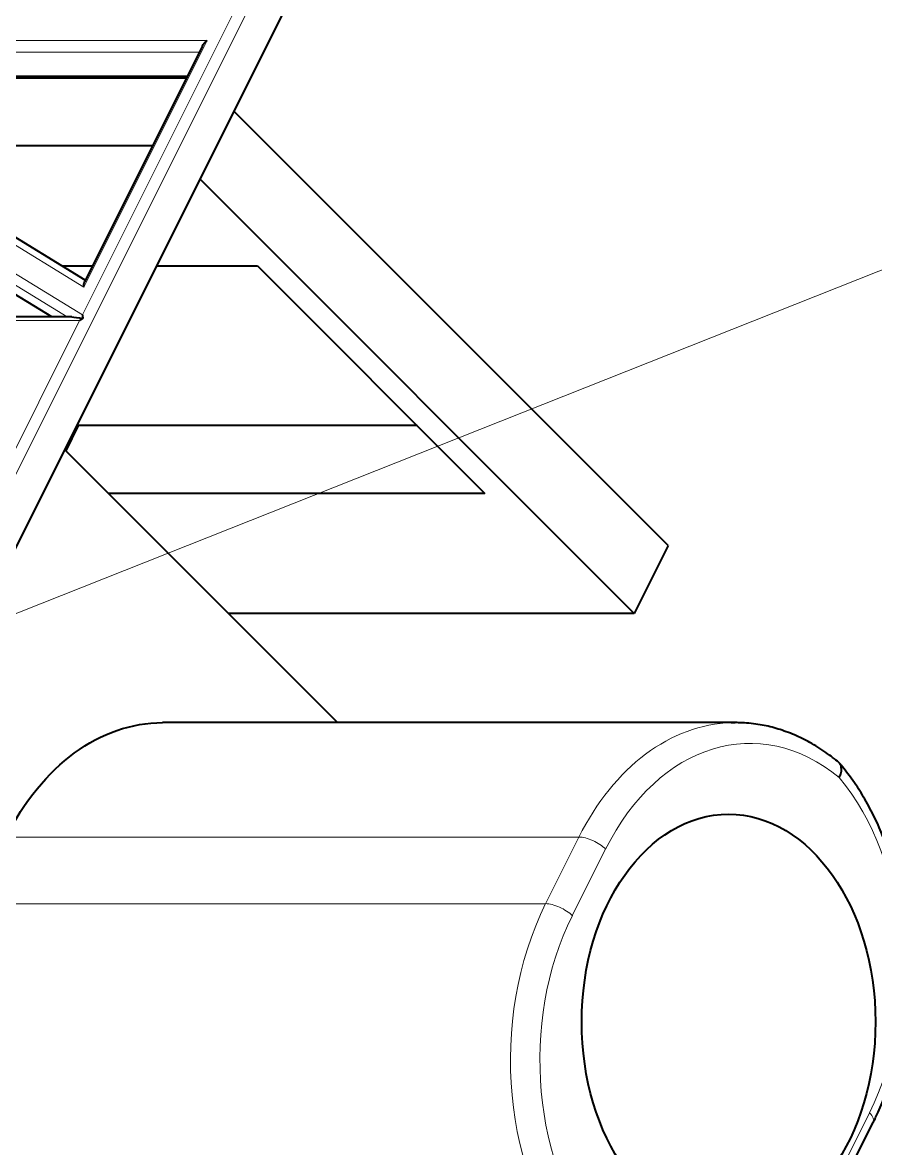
# Model space of a CAD drawing. Header units: inches. Extents: x 0 to 11, y 0 to 8.5.
# Drawn here: x 3.889 to 4.402, y 4.687 to 5.365 of the extents above; entities that cross this region are included whole.
import ezdxf

# ---------------------------------------------------------------- set-up
doc = ezdxf.new("R2010")
doc.units = ezdxf.units.IN
doc.header["$LTSCALE"] = 0.5
doc.header["$MEASUREMENT"] = 0
for name, color, linetype, lineweight in [('ANNOTATION_LINES', 7, 'Continuous', 13), ('TANGENT_LINES', 7, 'Continuous', 15), ('Visible', 7, 'Continuous', 40)]:
    doc.layers.add(name, color=color, linetype=linetype, lineweight=lineweight)

msp = doc.modelspace()

# ---------------------------------------------------------------- linework, layer by layer
at = {"layer": 'ANNOTATION_LINES', "color": 7}
msp.add_line((3.20209, 4.73846, 0.48497), (5.63503, 5.70296, -0.48497), dxfattribs=at)
at = {"layer": 'TANGENT_LINES'}
for p, q in [((4.03488, 5.3936), (3.35107, 4.02597)), ((3.92455, 5.18866), (4.02642, 5.39241)), ((3.92548, 5.20537), (3.68352, 5.35375)), ((3.68352, 5.35375), (3.99966, 5.35375)), ((3.99966, 5.35375), (3.92548, 5.20537)), ((3.99492, 5.34678), (3.70263, 5.34678)), ((3.68804, 5.33369), (3.92455, 5.18866)), ((3.91534, 5.18744), (3.69143, 5.32474)), ((3.92288, 5.18532), (3.61386, 5.18532)), ((3.8133, 4.96617), (3.92288, 5.18532)), ((4.22342, 4.87445), (3.87871, 4.87445)), ((4.20339, 4.83437), (4.22342, 4.87445)), ((4.23948, 4.86723), (4.21944, 4.82716)), ((3.85867, 4.83437), (4.20339, 4.83437)), ((4.37821, 4.66838), (4.39825, 4.70846))]:
    msp.add_line(p, q, dxfattribs=at)
for centre, start_param, end_param in [((4.32635, 4.78036), 12.03713, 13.521687), ((4.31138, 4.79533), 10.380095, 11.864652), ((4.30631, 4.74029), 0.955317, 2.439874)]:
    msp.add_ellipse(centre, major_axis=(0, 0.15046), ratio=0.707107, start_param=start_param, end_param=end_param, dxfattribs=at)
at = {"layer": 'TANGENT_LINES', "extrusion": (0, 0, -1)}
for centre, major_axis, ratio, start_param, end_param in [((4.31751, 4.78036), (0, -0.16296), 0.707107, 2.186276, 3.122282), ((4.23064, 4.86723), (-0.01118, 0.00559), 0.408248, 0.684719, 2.255516), ((4.29747, 4.74029), (0, -0.16296), 0.707107, 0.695089, 2.186276), ((4.2106, 4.82716), (-0.01118, 0.00559), 0.408248, 0.684719, 2.255516), ((4.38941, 4.70846), (-0.01118, 0.00559), 0.408248, 2.255516, 3.141063)]:
    msp.add_ellipse(centre, major_axis=major_axis, ratio=ratio, start_param=start_param, end_param=end_param, dxfattribs=at)
at = {"layer": 'Visible'}
for p, q in [((4.04951, 5.37898), (3.36569, 4.01135)), ((3.92633, 5.20959), (3.70161, 5.3474)), ((3.99679, 5.35051), (3.92581, 5.20855)), ((3.98761, 5.33215), (3.72647, 5.33215)), ((3.98712, 5.33117), (3.75014, 5.33117)), ((3.90611, 5.18744), (3.70606, 5.31012)), ((4.27712, 5.0499), (4.01568, 5.31134)), ((3.96671, 5.29035), (3.79464, 5.29035)), ((4.25671, 5.00908), (3.99527, 5.27051)), ((3.91233, 5.21818), (3.93062, 5.21818)), ((3.9691, 5.21818), (4.02993, 5.21818)), ((4.02993, 5.21818), (4.16686, 5.08125)), ((3.91811, 5.18744), (3.61963, 5.18743)), ((3.92211, 5.12207), (3.9214, 5.12278)), ((3.92211, 5.12207), (3.91453, 5.10691)), ((4.12604, 5.12207), (3.92211, 5.12207)), ((3.91382, 5.10761), (4.07811, 4.94332)), ((4.16686, 5.08125), (3.94019, 5.08125)), ((4.27712, 5.0499), (4.25671, 5.00908)), ((4.25671, 5.00908), (4.01235, 5.00908)), ((4.31751, 4.94332), (3.97279, 4.94332)), ((4.31638, 4.94331), (4.31511, 4.94329)), ((4.38074, 4.91825), (4.3798, 4.91936)), ((4.38056, 4.66279), (4.40059, 4.70287))]:
    msp.add_line(p, q, dxfattribs=at)
at = {"layer": 'Visible', "extrusion": (0, 0, -1)}
for centre, major_axis, ratio, start_param, end_param in [((4.00255, 5.35086), (-0.00592, -0.00366), 0.576658, 0.750778, 1.435498), ((3.92836, 5.20248), (-0.00191, 0.00669), 0.331934, 11.534376, 12.219095), ((3.93288, 5.18244), (-0.01629, 0.0046), 0.120486, 0.40351, 1.023545), ((3.97279, 4.78036), (0, -0.16296), 0.707107, 2.186276, 3.141593), ((4.31751, 4.78036), (0, -0.16296), 0.707107, 3.122282, 3.141593)]:
    msp.add_ellipse(centre, major_axis=major_axis, ratio=ratio, start_param=start_param, end_param=end_param, dxfattribs=at)
at = {"layer": 'Visible'}
for centre, major_axis, ratio, start_param, end_param in [((3.92576, 5.18244), (-0.00592, -0.00366), 0.576653, 10.795599, 11.130866), ((3.92743, 5.18578), (0.00191, -0.00669), 0.331934, 10.456773, 10.79204)]:
    msp.add_ellipse(centre, major_axis=major_axis, ratio=ratio, start_param=start_param, end_param=end_param, dxfattribs=at)
msp.add_ellipse((4.31347, 4.76318), major_axis=(0, 0.125), ratio=0.707107, dxfattribs=at)
for points, knots in [([(4.37979, 4.91937), (4.37871, 4.92027), (4.37599, 4.92254), (4.36699, 4.92894), (4.35797, 4.93387), (4.34832, 4.93803), (4.33835, 4.94098), (4.32908, 4.94282), (4.31878, 4.94337), (4.31696, 4.94333), (4.31638, 4.94331)], [0, 0, 0, 0, 0.094923, 0.238616, 0.380668, 0.521145, 0.660288, 0.798411, 0.935894, 1, 1, 1, 1]), ([(4.38006, 4.91024), (4.38008, 4.91027), (4.38016, 4.91042), (4.38117, 4.91269), (4.38169, 4.91569), (4.38104, 4.91742), (4.38074, 4.91825)], [0, 0, 0, 0, 0.073696, 0.358662, 0.694629, 1, 1, 1, 1]), ([(4.40059, 4.70287), (4.40151, 4.70472), (4.40367, 4.70912), (4.40865, 4.72106), (4.41263, 4.73309), (4.41605, 4.74598), (4.41862, 4.75908), (4.42041, 4.77246), (4.42138, 4.78599), (4.42153, 4.79959), (4.42087, 4.81315), (4.41938, 4.8266), (4.41709, 4.83984), (4.41401, 4.85278), (4.41015, 4.86533), (4.40551, 4.87743), (4.40025, 4.88886), (4.3939, 4.90009), (4.38836, 4.90888), (4.38049, 4.91865), (4.38033, 4.91883), (4.38031, 4.91885)], [0, 0, 0, 0, 0.040461, 0.096133, 0.152281, 0.208832, 0.265708, 0.322824, 0.380092, 0.437424, 0.494731, 0.551924, 0.608915, 0.665622, 0.721965, 0.777873, 0.833281, 0.888131, 0.942373, 0.994463, 1, 1, 1, 1])]:
    msp.add_open_spline(points, degree=3, knots=knots, dxfattribs=at)

doc.saveas('drawing.dxf')
